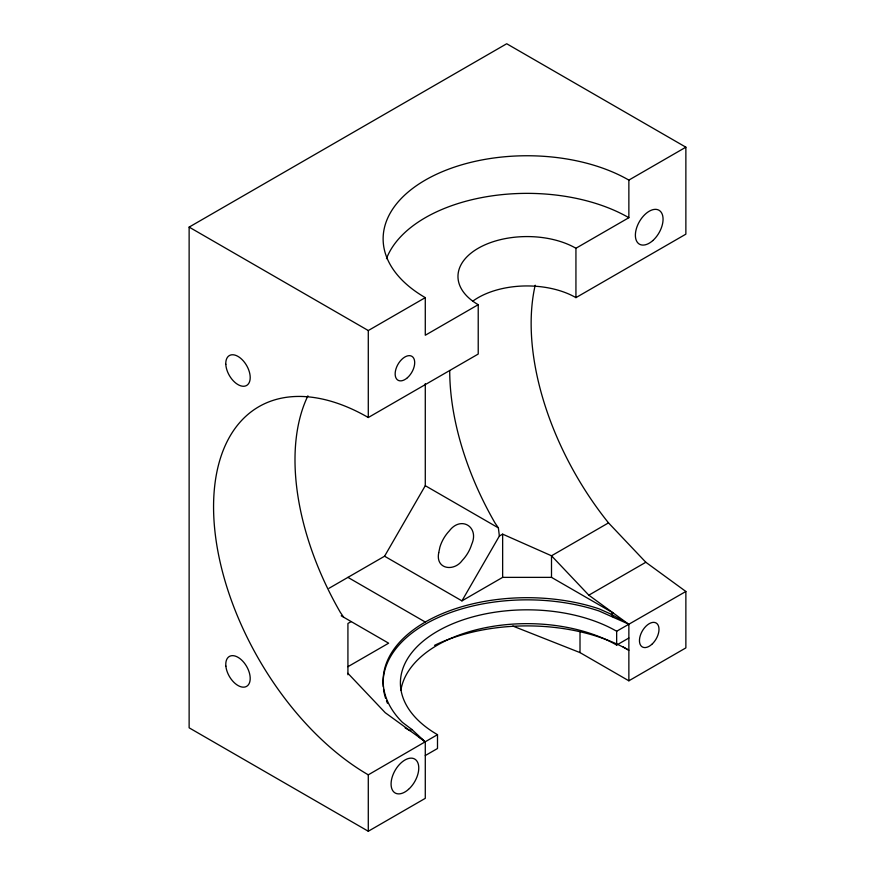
<?xml version="1.0" encoding="UTF-8"?>
<svg xmlns="http://www.w3.org/2000/svg" width="875" height="875" viewBox="0 0 875 875"><rect width="100%" height="100%" fill="white"/><g stroke="black" fill="none" stroke-linecap="round" stroke-linejoin="round"><path stroke-width="1.31" d="M329.011 588.295L384.573 556.216L425.283 485.691L425.283 383.622M384.573 556.216L461.934 600.873L499.373 536.036L502.644 534.144L551.502 555.789L588.82 595.175L628.863 624.389L628.863 680.805L580.005 652.597L512.794 626.041M535.194 285.217A218.805 126.328 60 0 0 608.508 522.878L645.827 562.264L685.869 591.478L616.656 631.247A126.678 73.139 0 0 0 437.5 631.247A126.678 73.139 0 0 0 437.5 734.672L368.288 774.834L368.288 831.25L425.283 798.339L425.283 741.923L411.863 729.466L402.413 722.356A143.948 83.114 0 0 1 425.283 622.038A143.948 83.114 0 0 1 599.047 608.825L611.363 614.283L627.791 623.744L599.047 610.98A143.948 83.114 0 0 0 452.255 611.953A143.948 83.114 0 0 0 383.272 686.777M368.288 831.25L189.131 727.814L189.131 227.106L506.712 43.75L685.869 147.186L685.869 234.161L575.936 297.631A69.092 39.889 0 0 0 472.762 301.175M189.131 227.106L368.288 330.542L425.283 297.631A143.948 83.114 0 0 1 425.283 180.097A143.948 83.114 0 0 1 628.863 180.097L685.869 147.186M628.863 180.097L628.863 217.7L575.936 248.259A69.092 39.889 0 0 0 478.22 248.259A69.092 39.889 0 0 0 478.22 304.686L425.283 335.245L425.283 297.631M368.288 774.834A218.805 126.328 60 0 1 213.566 506.844A218.805 126.328 60 0 1 368.288 417.517L478.22 354.047L478.22 304.686M351.203 621.578L347.922 623.47L347.922 674.756M347.922 666.695L388.642 643.191L341.217 615.814M461.934 600.873L502.644 577.369L551.502 577.369L613.408 613.102L611.363 614.283L613.616 617.444M608.508 522.878L551.502 555.789L551.502 577.369M588.82 595.175L645.827 562.264M411.863 729.466L409.817 730.647L405.147 727.945M425.283 755.552L437.5 748.508L437.5 734.672M400.881 690.43A126.678 73.139 0 0 1 483.733 628.064A126.678 73.139 0 0 1 616.656 645.072L628.863 638.017M628.863 680.805L685.869 647.894L685.869 591.478M425.283 485.691L498.378 527.887L499.373 536.036M623.055 646.888L628.863 650.245A143.948 83.114 0 0 0 455.098 637.033M347.922 577.369L425.283 622.038M419.18 737.198L424.419 741.147L385.241 712.709L347.922 673.323M498.378 527.887L495.031 522.998A218.805 126.328 60 0 1 449.717 370.508M343.656 617.214L340.309 612.325A218.805 126.328 60 0 1 307.912 395.828M616.656 631.247L616.656 645.072M580.005 632.669L580.005 652.597M575.936 248.259L575.936 297.631M502.644 534.144L502.644 577.369M368.288 330.542L368.288 417.517M387.472 703.238A143.948 83.114 0 0 1 386.466 700.766M385.58 698.25A143.948 83.114 0 0 1 383.545 689.336M434.525 645.356A143.948 83.114 0 0 1 453.753 637.492M386.466 258.672A143.948 83.114 0 0 1 486.631 196.711A143.948 83.114 0 0 1 628.863 217.7M438.714 552.759C435.334 569.395 454.048 571.966 462.306 560.372A33.819 27.617 -60 0 0 471.734 544.228C479.467 526.816 460.884 515.484 449.334 530.895A33.819 27.617 -60 0 0 439.917 547.05L438.714 552.759M651.755 644.405A13.814 7.973 -60 0 0 656.13 623A13.814 7.973 -60 0 0 639.789 637.492A13.814 7.973 -60 0 0 651.755 644.405M408.505 789.381A19.578 11.298 -60 0 0 414.717 759.052A19.578 11.298 -60 0 0 391.552 779.592A19.578 11.298 -60 0 0 408.505 789.381M225.805 364.328A17.27 9.975 60 0 0 244.737 386.159A17.27 9.975 60 0 0 243.436 361.025A17.27 9.975 60 0 0 225.805 364.328M225.87 666.137A17.27 9.975 60 0 0 245.35 686.908A17.27 9.975 60 0 0 242.747 661.161A17.27 9.975 60 0 0 225.87 666.137M407.455 377.694A13.814 7.973 -60 0 0 411.841 356.289A13.814 7.973 -60 0 0 395.489 370.781A13.814 7.973 -60 0 0 407.455 377.694M652.805 240.581A19.578 11.298 -60 0 0 659.017 210.263A19.578 11.298 -60 0 0 635.852 230.792A19.578 11.298 -60 0 0 652.805 240.581"/></g></svg>
